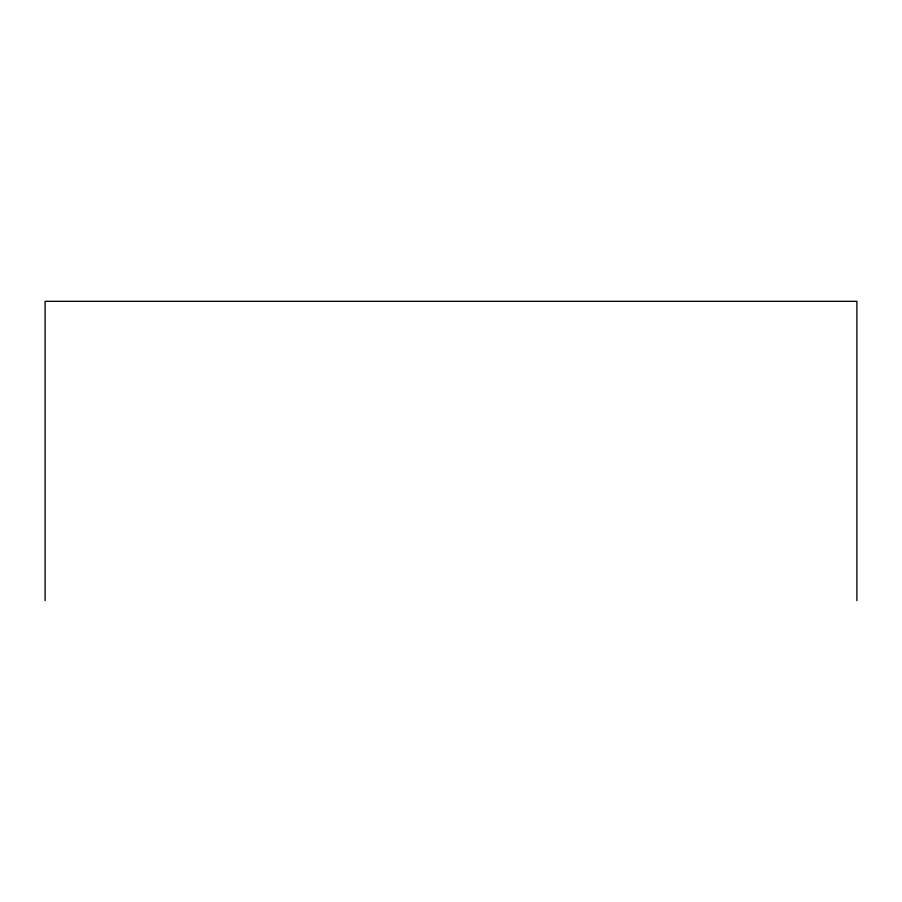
<?xml version="1.0" encoding="UTF-8"?>
<svg xmlns="http://www.w3.org/2000/svg" width="902" height="902" viewBox="0 0 902 902"><rect width="100%" height="100%" fill="white"/><g stroke="black" fill="none" stroke-linecap="round" stroke-linejoin="round"><path stroke-width="1.35" d="M856.9 600.676L856.9 301.324L45.1 301.324L45.1 600.676"/></g></svg>
